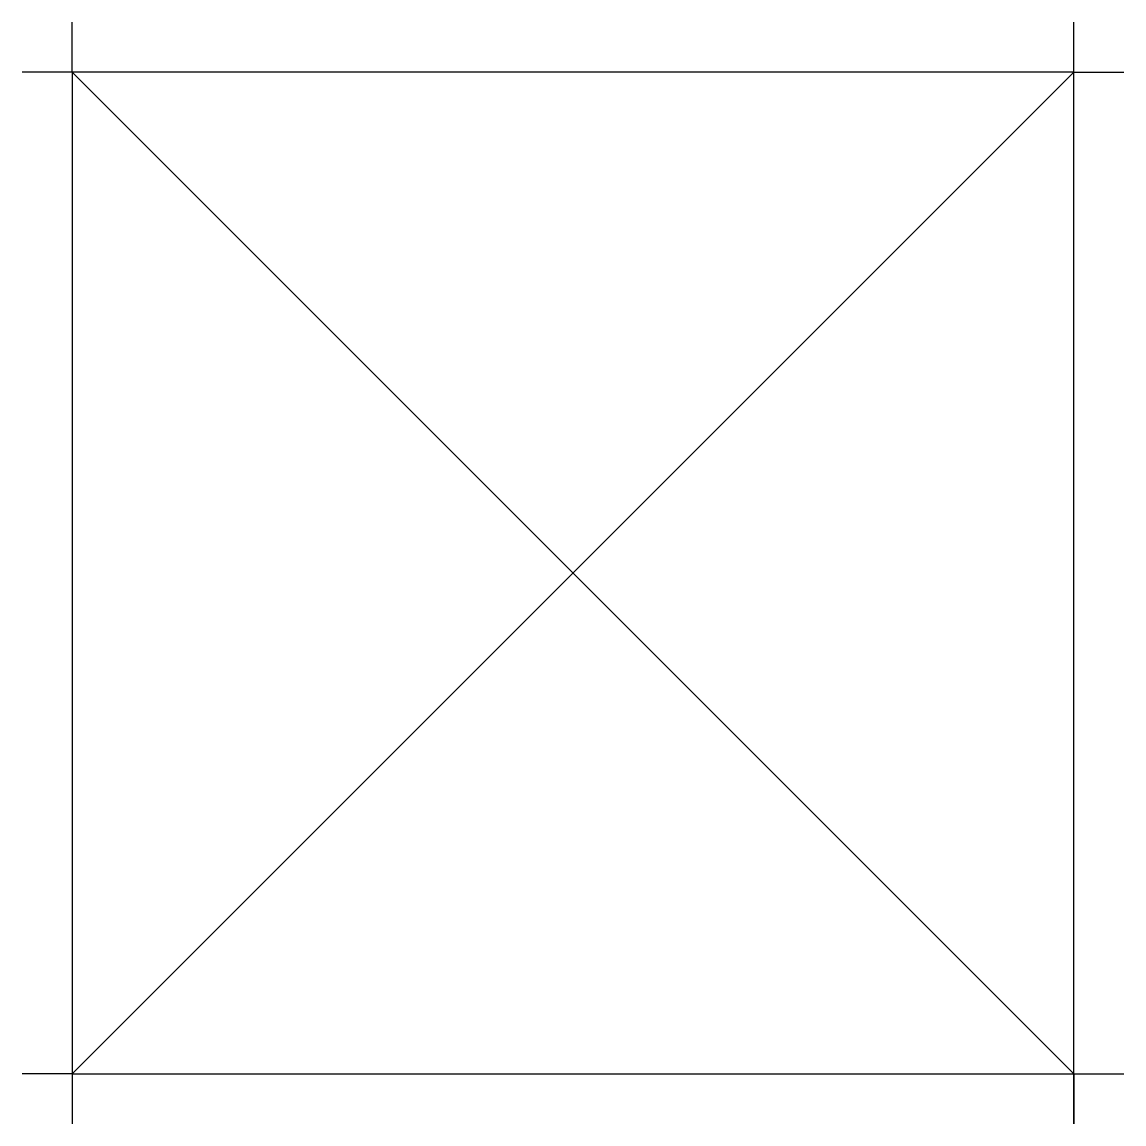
# Model space of a CAD drawing. Header units: millimetres. Extents: x -55 to 55, y -55 to 55.
import ezdxf

# ---------------------------------------------------------------- set-up
doc = ezdxf.new("R2010")
doc.units = ezdxf.units.MM
doc.layers.get('0').update_dxf_attribs({"linetype": 'CONTINUOUS'})

msp = doc.modelspace()

# ---------------------------------------------------------------- linework, layer by layer
for p, q in [((-50, 50), (-50, 55)), ((50, 50), (50, 55)), ((-50, 50), (-55, 50)), ((-50, -50), (50, 50)), ((50, -50), (-50, 50)), ((50, 50), (55, 50)), ((-50, -50), (-55, -50)), ((-50, -50), (-50, -55)), ((50, -50), (55, -50))]:
    msp.add_line(p, q)
msp.add_lwpolyline([(-50, -50), (50, -50), (50, -55), (50, -50), (50, 50), (-50, 50)], close=True)

doc.saveas('drawing.dxf')
